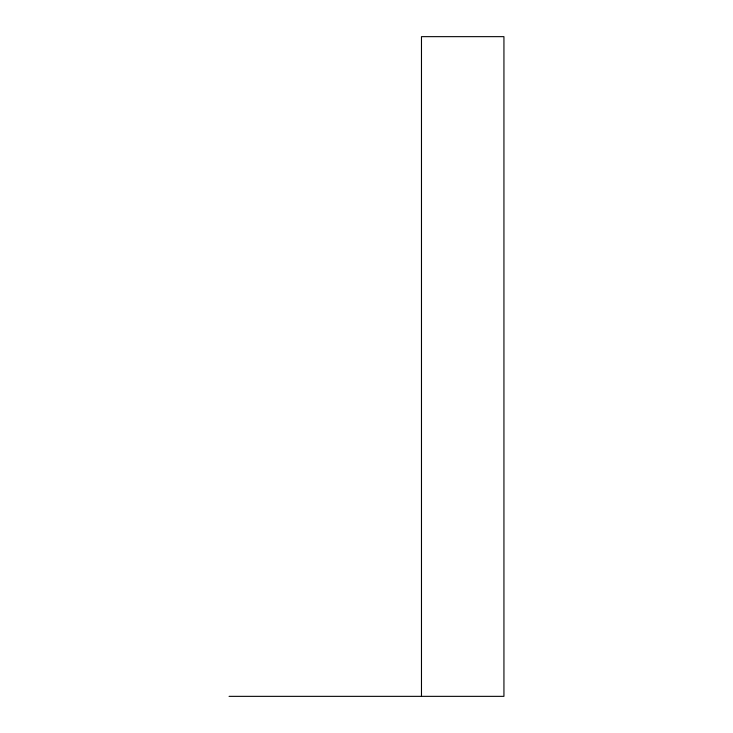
<?xml version="1.0" encoding="UTF-8"?>
<svg xmlns="http://www.w3.org/2000/svg" width="733" height="733" viewBox="0 0 733 733"><rect width="100%" height="100%" fill="white"/><g stroke="black" fill="none" stroke-linecap="round" stroke-linejoin="round"><path stroke-width="1.1" d="M229.062 696.35L503.938 696.35L503.938 36.65L421.475 36.65L421.475 696.35"/></g></svg>
